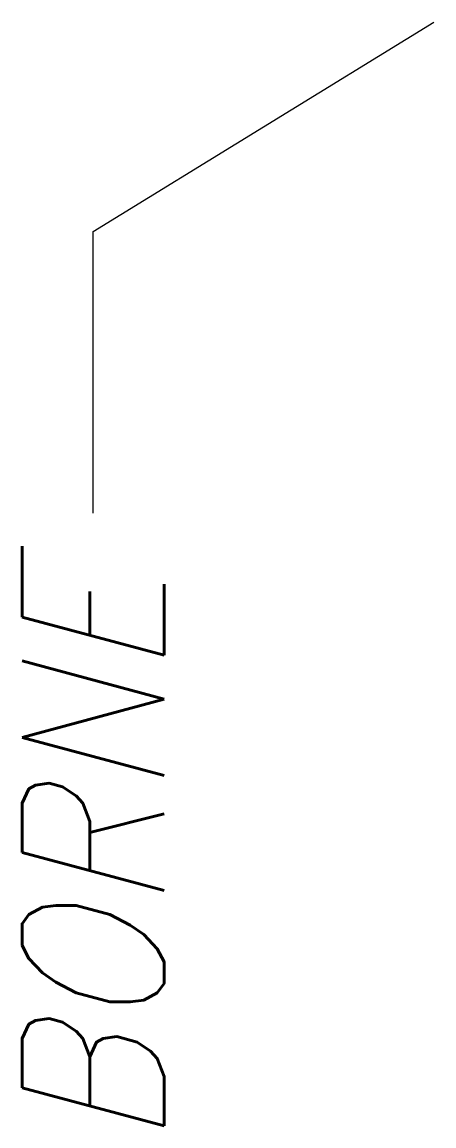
# Model space of a CAD drawing. Extents: x 95.28 to 98.18, y 219.56 to 227.34.
import ezdxf
from ezdxf.enums import TextEntityAlignment as Align

# ---------------------------------------------------------------- set-up
doc = ezdxf.new("R2010")
doc.units = 0
doc.header["$MEASUREMENT"] = 0
doc.layers.get('0').update_dxf_attribs({"linetype": 'CONTINUOUS'})
doc.styles.add('ROMANS', font='romans')

msp = doc.modelspace()

# ---------------------------------------------------------------- linework, layer by layer
at = {"color": 2}
for p, q in [((95.7805, 225.8666), (98.1811, 227.3426)), ((95.7805, 223.8829), (95.7805, 225.8666))]:
    msp.add_line(p, q, dxfattribs=at)

# ---------------------------------------------------------------- texts
at = {"color": 1, "lineweight": -3, "style": 'ROMANS', "oblique": 15, "width": 0.9}
msp.add_attdef('BORNE', text='', height=1, rotation=90, dxfattribs=at).set_placement((95.7805, 223.4592), align=Align.MIDDLE_RIGHT)

doc.saveas('drawing.dxf')
